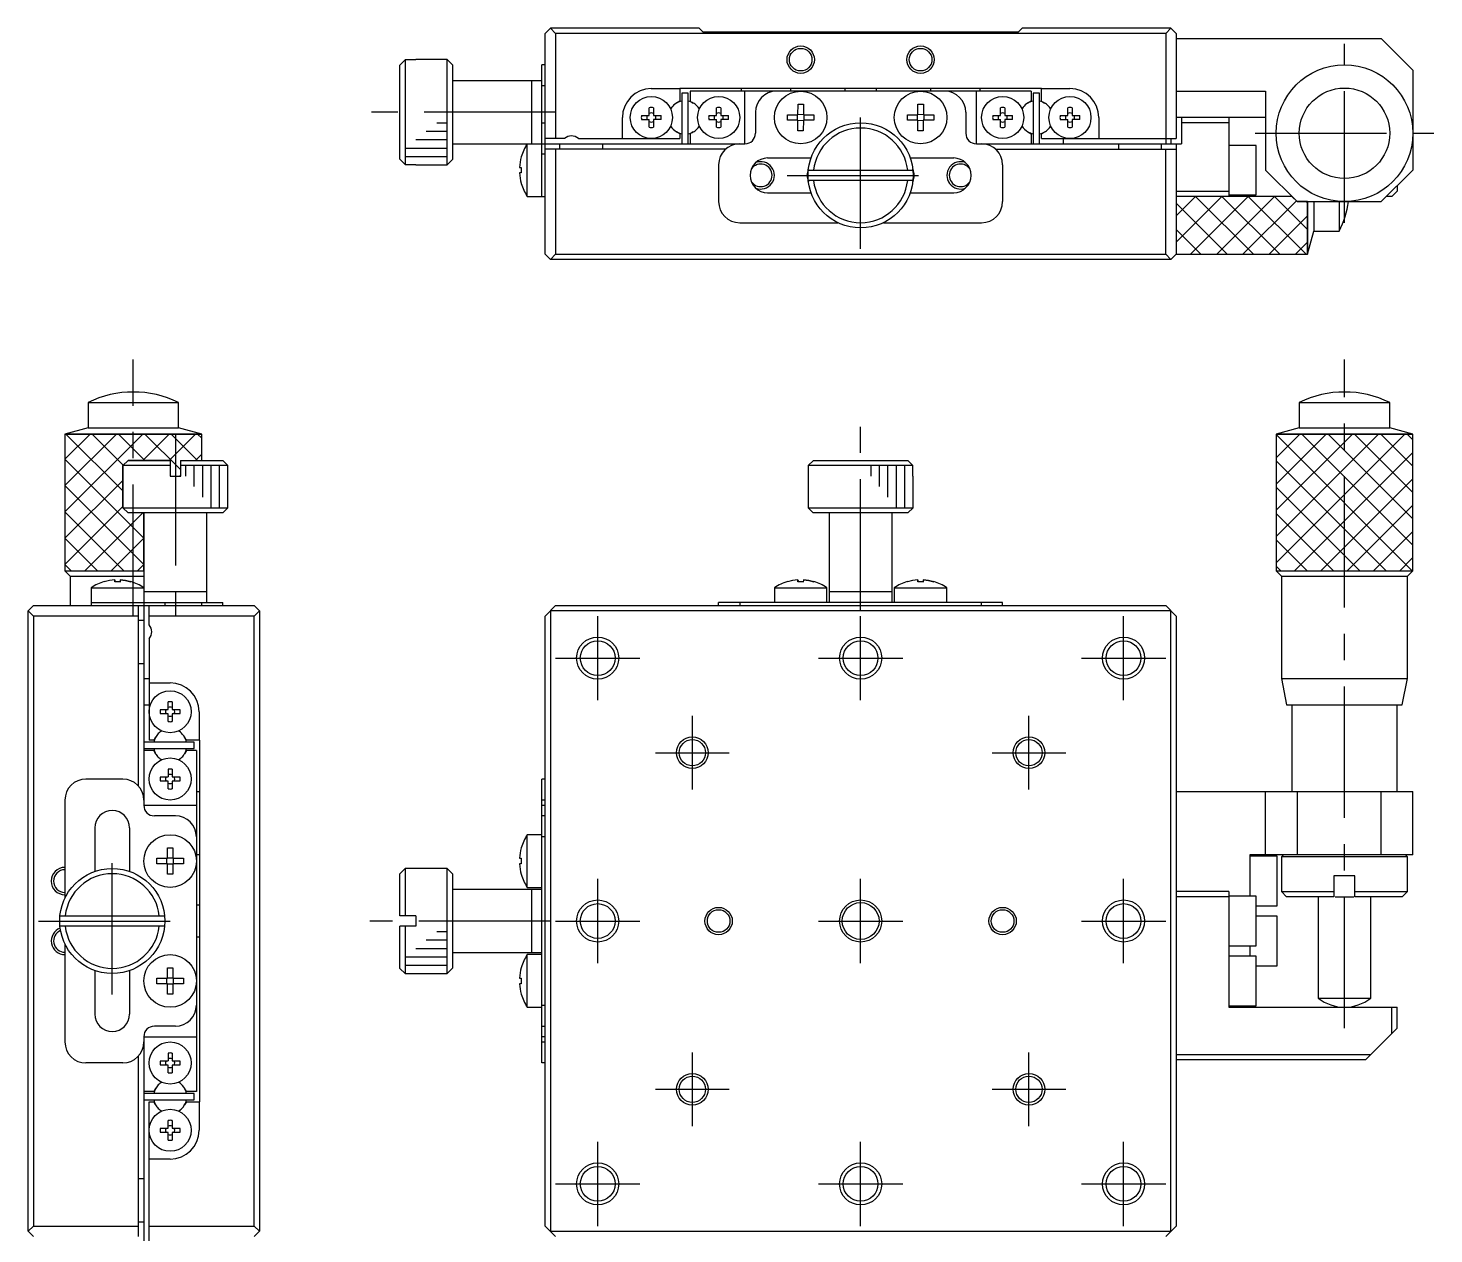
# Model space of a CAD drawing. Extents: x 144 to 468, y -33 to 168.
# Drawn here: x 189 to 322.6, y 53.8 to 168.5 of the extents above; entities that cross this region are included whole.
import ezdxf

# ---------------------------------------------------------------- set-up
doc = ezdxf.new("R2010")
doc.units = 0
doc.header["$LTSCALE"] = 10
doc.linetypes.add('CENTER', pattern=[2, 1.25, -0.25, 0.25, -0.25])
doc.layers.get('0').update_dxf_attribs({"linetype": 'CONTINUOUS'})
doc.layers.add('CENTER', color=1, linetype='CENTER')

msp = doc.modelspace()

# ---------------------------------------------------------------- linework, layer by layer
at = {"color": 7, "linetype": 'CONTINUOUS'}
for p, q in [((238.65, 168.5), (238.15, 168)), ((238.65, 168.5), (239.15, 168)), ((252.8, 168.5), (238.65, 168.5)), ((252.8, 168.5), (253.15, 168.15)), ((283.15, 168.15), (283.5, 168.5)), ((297.65, 168.5), (283.5, 168.5)), ((297.15, 168), (297.65, 168.5)), ((298.15, 168), (297.65, 168.5)), ((238.15, 147), (238.15, 168)), ((297.15, 168), (239.15, 168)), ((239.15, 168), (239.15, 158)), ((253.15, 168.15), (283.15, 168.15)), ((297.150004, 168), (297.150004, 157.5)), ((298.15, 168), (298.15, 158)), ((298.15, 167.5), (317.65, 167.5)), ((317.65, 167.5), (320.65, 164.5)), ((224.35, 164.972136), (224.85, 165.474937)), ((224.35, 156.027864), (224.35, 164.972136)), ((224.85, 165.474937), (224.85, 155.525063)), ((225.85, 165.474937), (224.85, 165.474937)), ((225.85, 165.5), (225.85, 165.474937)), ((228.85, 165.5), (225.85, 165.5)), ((228.85, 155.5), (228.85, 165.5)), ((229.35, 165), (228.85, 165.5)), ((229.35, 165), (229.35, 156)), ((237.85, 152.5), (237.85, 165)), ((238.15, 165), (237.85, 165)), ((320.65, 164.5), (320.65, 155)), ((237.85, 163.5), (229.35, 163.5)), ((236.85, 163.5), (236.85, 157.5)), ((248.25, 162.75), (250.95, 162.75)), ((250.95, 162.8), (285.35, 162.8)), ((250.95, 162.8), (250.95, 161.544412)), ((251.15, 162.3), (251.15, 157.5)), ((251.75, 162.3), (251.15, 162.3)), ((251.75, 157.5), (251.75, 162.3)), ((251.95, 162.5), (251.95, 161.544412)), ((284.35, 162.5), (251.95, 162.5)), ((256.8, 162.8), (256.8, 162.5)), ((257.15, 157.5), (257.15, 162.5)), ((261.5, 162.5), (261.5, 162.8)), ((266.65, 162.8), (266.65, 162.5)), ((269.65, 162.5), (269.65, 162.8)), ((274.8, 162.8), (274.8, 162.5)), ((279.15, 157.5), (279.15, 162.5)), ((279.5, 162.5), (279.5, 162.8)), ((284.35, 162.5), (284.35, 161.544412)), ((284.55, 162.3), (284.55, 157.5)), ((285.15, 162.3), (284.55, 162.3)), ((285.15, 157.5), (285.15, 162.3)), ((285.35, 161.544412), (285.35, 162.8)), ((285.35, 162.75), (288.05, 162.75)), ((298.15, 162.5), (306.65, 162.5)), ((306.65, 162.5), (306.65, 155)), ((248.05, 160.2), (248.05, 160.928709)), ((248.45, 160.928709), (248.45, 160.2)), ((250.95, 161.544412), (250.65625, 161.374815)), ((251.95, 161.544412), (252.24375, 161.374815)), ((254.45, 160.2), (254.45, 160.928709)), ((254.85, 160.928709), (254.85, 160.2)), ((258.15, 160.5), (258.15, 158.5)), ((262.191679, 160.261669), (262.198109, 161.260237)), ((262.198109, 161.260237), (262.718098, 161.256889)), ((262.718098, 161.256889), (262.711669, 160.258321)), ((273.591679, 160.261669), (273.598109, 161.260237)), ((273.598109, 161.260237), (274.118098, 161.256889)), ((274.118098, 161.256889), (274.111669, 160.258321)), ((278.15, 160.5), (278.15, 158.5)), ((281.45, 160.2), (281.45, 160.928709)), ((281.85, 160.928709), (281.85, 160.2)), ((284.35, 161.544412), (284.05625, 161.374815)), ((285.35, 161.544412), (285.64375, 161.374815)), ((287.85, 160.2), (287.85, 160.928709)), ((288.25, 160.928709), (288.25, 160.2)), ((245.5, 158), (245.5, 160)), ((247.321291, 160.2), (248.05, 160.2)), ((247.321291, 159.8), (248.05, 159.8)), ((248.05, 159.071291), (248.05, 159.8)), ((248.45, 160.2), (249.178709, 160.2)), ((248.45, 159.8), (248.45, 159.071291)), ((249.178709, 159.8), (248.45, 159.8)), ((253.721291, 160.2), (254.45, 160.2)), ((253.721291, 159.8), (254.45, 159.8)), ((254.45, 159.071291), (254.45, 159.8)), ((254.85, 160.2), (255.578709, 160.2)), ((254.85, 159.8), (254.85, 159.071291)), ((255.578709, 159.8), (254.85, 159.8)), ((261.189763, 159.748109), (261.193111, 160.268098)), ((262.188331, 159.741679), (261.189763, 159.748123)), ((261.193111, 160.268098), (262.191679, 160.261669)), ((262.146957, 159.741946), (262.150305, 160.261935)), ((262.181902, 158.743111), (262.188331, 159.741679)), ((262.708054, 159.696957), (262.188065, 159.700305)), ((262.191946, 160.303043), (262.711935, 160.299695)), ((262.708321, 159.738331), (262.701891, 158.739763)), ((263.706889, 159.731902), (262.708321, 159.738331)), ((262.711669, 160.258321), (263.710237, 160.251891)), ((262.753043, 160.258054), (262.749695, 159.738065)), ((263.710237, 160.251891), (263.706889, 159.731902)), ((272.589763, 159.748109), (272.593111, 160.268098)), ((273.588331, 159.741679), (272.589763, 159.748123)), ((272.593111, 160.268098), (273.591679, 160.261669)), ((273.546957, 159.741946), (273.550305, 160.261935)), ((273.581902, 158.743111), (273.588331, 159.741679)), ((274.108054, 159.696957), (273.588065, 159.700305)), ((273.591946, 160.303043), (274.111935, 160.299695)), ((274.108321, 159.738331), (274.101891, 158.739763)), ((275.106889, 159.731902), (274.108321, 159.738331)), ((274.111669, 160.258321), (275.110237, 160.251891)), ((274.153043, 160.258054), (274.149695, 159.738065)), ((275.110237, 160.251891), (275.106889, 159.731902)), ((280.721291, 160.2), (281.45, 160.2)), ((280.721291, 159.8), (281.45, 159.8)), ((281.45, 159.071291), (281.45, 159.8)), ((281.85, 160.2), (282.578709, 160.2)), ((281.85, 159.8), (281.85, 159.071291)), ((282.578709, 159.8), (281.85, 159.8)), ((287.121291, 160.2), (287.85, 160.2)), ((287.121291, 159.8), (287.85, 159.8)), ((287.85, 159.071291), (287.85, 159.8)), ((288.25, 160.2), (288.978709, 160.2)), ((288.25, 159.8), (288.25, 159.071291)), ((288.978709, 159.8), (288.25, 159.8)), ((290.8, 160), (290.8, 158)), ((306.65, 159.999999), (298.15, 159.999999)), ((298.65, 160), (298.65, 157.5)), ((303.15, 159.5), (298.65, 159.5)), ((303.15, 160), (303.15, 152.5)), ((239.988562, 158), (238.15, 158)), ((241.311438, 158), (250.95, 158)), ((250.95, 158.455588), (250.65625, 158.625185)), ((250.95, 158.455588), (250.95, 158)), ((252.24375, 158.625185), (251.95, 158.455588)), ((251.95, 158.455588), (251.95, 157.5)), ((262.701891, 158.739763), (262.181902, 158.743111)), ((274.101891, 158.739763), (273.581902, 158.743111)), ((284.05625, 158.625185), (284.35, 158.455588)), ((284.330233, 158.5), (284.273076, 158.5)), ((284.35, 158.455588), (284.35, 157.5)), ((285.35, 158.455588), (285.64375, 158.625185)), ((285.35, 158), (285.35, 158.455588)), ((285.35, 158), (298.15, 158)), ((287.399999, 158), (287.399999, 157.5)), ((297.650006, 158), (297.650006, 157.5)), ((229.35, 157.5), (257.15, 157.5)), ((236.458343, 152.5), (236.458343, 157.5)), ((255.327124, 157), (238.15, 157)), ((239.15, 157), (239.15, 147)), ((239.55, 157), (239.55, 157.5)), ((243.65, 157), (243.65, 157.5)), ((279.15, 157.5), (298.65, 157.5)), ((280.972876, 157), (298.15, 157)), ((292.65, 157.5), (292.65, 157)), ((296.75, 157), (296.75, 157.5)), ((297.15, 147), (297.15, 157)), ((298.15, 157.5), (298.15, 147)), ((305.75, 157.35), (303.15, 157.35)), ((305.75, 152.65), (305.75, 157.35)), ((224.85, 155.525063), (224.35, 156.027864)), ((224.85, 155.525063), (225.85, 155.525063)), ((225.85, 155.525063), (225.85, 155.5)), ((225.85, 155.5), (228.85, 155.5)), ((228.85, 155.5), (229.35, 156)), ((235.715047, 155.26), (235.887419, 155.26)), ((235.880564, 156.261933), (235.887419, 156.25859)), ((235.887419, 155.26), (235.887419, 154.74)), ((254.65, 155.5), (254.65, 152)), ((259.3, 156.15), (263.430095, 156.15)), ((272.869905, 156.15), (277, 156.15)), ((281.65, 155.5), (281.65, 152)), ((235.887419, 154.74), (235.715047, 154.74)), ((235.887419, 153.74141), (235.880564, 153.738067)), ((263.174629, 154.995664), (273.124499, 155.004336)), ((273.125371, 154.004336), (263.175501, 153.995664)), ((306.65, 155), (309.65, 152)), ((317.65, 152), (320.65, 155)), ((236.458343, 152.5), (238.15, 152.5)), ((259.3, 152.85), (263.430095, 152.85)), ((272.869905, 152.85), (277, 152.85)), ((298.15, 153), (303.15, 153)), ((309.15, 152.5), (298.15, 152.5)), ((309.15, 152.5), (298.15, 152.5)), ((298.15, 152.5), (298.15, 147.000001)), ((303.15, 152.65), (305.75, 152.65)), ((309.65, 152), (309.15, 152.5)), ((318.65, 152.5), (318.15, 152.5)), ((318.65, 152.5), (319.15, 153)), ((319.15, 153.5), (319.15, 153)), ((309.65, 152), (317.65, 152)), ((310.650007, 152), (309.65, 152)), ((310.650007, 152), (310.650007, 147.000001)), ((310.650007, 147.000001), (310.650007, 152)), ((311.239495, 152), (311.239495, 149.2)), ((313.650006, 152), (313.650006, 149.2)), ((256.65, 150), (265.970551, 150)), ((270.329449, 150), (279.65, 150)), ((310.650007, 147.000001), (311.239495, 149.2)), ((311.239495, 149.2), (313.650006, 149.2)), ((238.65, 146.5), (238.15, 147)), ((239.15, 147), (238.65, 146.5)), ((297.65, 146.5), (238.65, 146.5)), ((239.15, 147), (297.15, 147)), ((297.65, 146.5), (297.15, 147)), ((298.15, 147), (297.65, 146.5)), ((298.15, 147.000001), (310.650007, 147.000001)), ((298.15, 147.000001), (310.650007, 147.000001)), ((194.7, 132.900003), (203.3, 132.900003)), ((194.7, 132.900003), (194.7, 130.489492)), ((203.3, 130.489492), (203.3, 132.900003)), ((309.85, 132.900003), (309.85, 130.489492)), ((309.85, 132.900003), (318.45, 132.900003)), ((318.45, 130.489492), (318.45, 132.900003)), ((194.7, 130.489492), (192.500001, 129.900004)), ((192.500001, 129.900004), (205.499999, 129.900003)), ((192.500001, 129.900004), (192.500001, 116.900003)), ((192.500001, 129.900004), (192.500001, 116.900003)), ((205.499999, 129.900003), (192.500001, 129.900004)), ((194.7, 130.489492), (203.3, 130.489492)), ((205.499999, 129.900003), (203.3, 130.489492)), ((205.499999, 127.399997), (205.499999, 129.900003)), ((205.499999, 127.399996), (205.499999, 129.900003)), ((309.85, 130.489492), (307.650001, 129.900004)), ((307.650001, 129.900004), (307.650001, 116.900003)), ((307.650001, 129.900004), (320.649999, 129.900004)), ((307.650001, 129.900004), (307.650001, 116.900003)), ((320.649999, 129.900004), (307.650001, 129.900004)), ((309.85, 130.489492), (318.45, 130.489492)), ((320.649999, 129.900004), (318.45, 130.489492)), ((320.649999, 116.900003), (320.649999, 129.900004)), ((320.649999, 116.900003), (320.649999, 129.900004)), ((198.5, 127.399997), (198, 126.899997)), ((198, 126.899997), (198.5, 127.399997)), ((202.503898, 127.399996), (198.5, 127.40051)), ((198.5, 127.399997), (202.503898, 127.399997)), ((202.503898, 127.399997), (202.504336, 126.899996)), ((202.503898, 127.399996), (202.505212, 125.899997)), ((203.496102, 127.399997), (203.494788, 125.899998)), ((203.496102, 127.399997), (207.5, 127.399483)), ((203.505212, 125.899997), (203.503898, 127.399996)), ((203.504336, 125.899996), (203.504336, 127.399996)), ((203.504336, 127.399996), (205.499999, 127.399996)), ((208, 126.899996), (207.5, 127.399996)), ((263.677868, 127.400432), (263.174629, 126.899996)), ((263.67743, 127.399996), (272.62257, 127.399996)), ((272.62257, 127.399997), (273.125371, 126.899997)), ((202.504336, 126.899997), (198, 126.899997)), ((198, 126.899997), (198, 122.899997)), ((198, 122.899997), (198, 126.899997)), ((202.495664, 125.900112), (203.504336, 125.899996)), ((202.504336, 126.899996), (202.504336, 125.899997)), ((202.504336, 125.899997), (203.504336, 125.899996)), ((208, 126.899996), (203.504336, 126.899996)), ((208, 122.899996), (208, 126.899996)), ((263.15, 125.899996), (263.15, 122.899996)), ((263.175501, 125.899996), (263.15, 125.899996)), ((273.125371, 126.899997), (263.175501, 126.899996)), ((263.175501, 126.899996), (263.175501, 125.899996)), ((273.15, 125.899997), (273.124499, 125.899997)), ((273.125371, 125.899997), (273.125371, 126.899997)), ((273.15, 122.899997), (273.15, 125.899997)), ((198, 122.899997), (198.5, 122.399997)), ((198.5, 122.399997), (198, 122.899997)), ((198, 122.899996), (208, 122.899996)), ((207.5, 122.399995), (198.5, 122.399997)), ((200, 122.399997), (198.5, 122.399997)), ((200, 122.399997), (200, 94.599996)), ((200, 116.900003), (200, 122.399997)), ((206, 113.899996), (206, 122.399996)), ((207.5, 122.399996), (208, 122.899996)), ((263.15, 122.899996), (263.65, 122.399996)), ((263.150002, 122.899996), (273.15, 122.899997)), ((272.65, 122.399997), (263.650002, 122.399996)), ((265.15, 122.399996), (265.15, 113.899996)), ((271.15, 113.899997), (271.15, 122.399997)), ((272.65, 122.399997), (273.15, 122.899997)), ((192.500001, 116.900003), (200, 116.900003)), ((192.500001, 116.900003), (193.000004, 116.400001)), ((192.500001, 116.900003), (200, 116.900003)), ((193.000004, 116.400001), (200, 116.400001)), ((193.000004, 116.400001), (193.000004, 113.599996)), ((307.650001, 116.900003), (308.150004, 116.400001)), ((307.650001, 116.900003), (320.649999, 116.900003)), ((307.650001, 116.900003), (320.649999, 116.900003)), ((308.150004, 116.400001), (308.150004, 106.649996)), ((308.150004, 116.400001), (320.149996, 116.400001)), ((320.149996, 116.400001), (320.649999, 116.900003)), ((320.149996, 106.649996), (320.149996, 116.400001)), ((195, 115.291654), (200, 115.291654)), ((195, 115.291654), (195, 113.599997)), ((196.238044, 115.869426), (196.243111, 115.862577)), ((196.239763, 115.862577), (196.238044, 115.869426)), ((196.734171, 115.977009), (196.239763, 115.862577)), ((197.238331, 116.034949), (196.734171, 115.977009)), ((197.231902, 115.862577), (197.235085, 115.977009)), ((197.751891, 115.862577), (197.231902, 115.862577)), ((197.235085, 115.977009), (197.238331, 116.034949)), ((197.238331, 116.034949), (197.238331, 115.862912)), ((197.241679, 116.034949), (197.241679, 115.863084)), ((197.241679, 116.034949), (197.244925, 115.977009)), ((197.244925, 115.977009), (197.248109, 115.862577)), ((197.5, 115.869426), (197.768098, 115.862577)), ((197.755075, 115.977009), (197.751891, 115.862577)), ((197.758321, 116.034949), (197.755075, 115.977009)), ((198.262481, 115.977009), (197.758321, 116.034949)), ((197.761669, 116.034949), (197.761669, 116.034754)), ((197.761669, 116.034949), (198.265829, 115.977009)), ((198.756889, 115.862577), (198.262481, 115.977009)), ((198.265829, 115.977009), (198.760237, 115.862577)), ((198.761956, 115.869426), (198.756889, 115.862577)), ((259.95, 115.291654), (264.95, 115.291654)), ((259.95, 115.291654), (259.95, 113.899996)), ((261.188044, 115.869426), (261.193111, 115.862577)), ((261.189763, 115.862577), (261.188044, 115.869426)), ((261.684171, 115.977009), (261.189763, 115.862577)), ((262.188331, 116.034949), (261.684171, 115.977009)), ((262.181902, 115.862577), (262.185085, 115.977009)), ((262.701891, 115.862577), (262.181902, 115.862577)), ((262.185085, 115.977009), (262.188331, 116.034949)), ((262.188331, 116.034949), (262.188331, 115.862912)), ((262.191679, 116.034949), (262.191679, 115.863084)), ((262.191679, 116.034949), (262.194925, 115.977009)), ((262.194925, 115.977009), (262.198109, 115.862577)), ((262.45, 115.869426), (262.718098, 115.862577)), ((262.705075, 115.977009), (262.701891, 115.862577)), ((262.708321, 116.034949), (262.705075, 115.977009)), ((263.212481, 115.977009), (262.708321, 116.034949)), ((262.711669, 116.034949), (262.711669, 116.034754)), ((262.711669, 116.034949), (263.215829, 115.977009)), ((263.706889, 115.862577), (263.212481, 115.977009)), ((263.215829, 115.977009), (263.710237, 115.862577)), ((263.711956, 115.869426), (263.706889, 115.862577)), ((264.95, 113.899996), (264.95, 115.291654)), ((271.35, 115.291654), (276.35, 115.291654)), ((271.35, 115.291654), (271.35, 113.899996)), ((272.588044, 115.869426), (272.593111, 115.862577)), ((272.589763, 115.862577), (272.588044, 115.869426)), ((273.084171, 115.977009), (272.589763, 115.862577)), ((273.588331, 116.034949), (273.084171, 115.977009)), ((273.581902, 115.862577), (273.585085, 115.977009)), ((274.101891, 115.862577), (273.581902, 115.862577)), ((273.585085, 115.977009), (273.588331, 116.034949)), ((273.588331, 116.034949), (273.588331, 115.862912)), ((273.591679, 116.034949), (273.591679, 115.863084)), ((273.591679, 116.034949), (273.594925, 115.977009)), ((273.594925, 115.977009), (273.598109, 115.862577)), ((273.85, 115.869426), (274.118098, 115.862577)), ((274.105075, 115.977009), (274.101891, 115.862577)), ((274.108321, 116.034949), (274.105075, 115.977009)), ((274.612481, 115.977009), (274.108321, 116.034949)), ((274.111669, 116.034949), (274.111669, 116.034754)), ((274.111669, 116.034949), (274.615829, 115.977009)), ((275.106889, 115.862577), (274.612481, 115.977009)), ((274.615829, 115.977009), (275.110237, 115.862577)), ((275.111956, 115.869426), (275.106889, 115.862577)), ((276.35, 113.899996), (276.35, 115.291654)), ((195, 113.899997), (207.5, 113.899991)), ((206, 114.899995), (200, 114.899997)), ((207.5, 113.599996), (207.5, 113.899996)), ((254.65, 113.599996), (254.65, 113.899996)), ((281.65, 113.899996), (254.65, 113.899996)), ((271.15, 114.899997), (265.15, 114.899996)), ((281.65, 113.599996), (281.65, 113.899996)), ((189, 113.099997), (189.5, 113.599997)), ((189.5, 112.599997), (189, 113.099997)), ((189, 54.099997), (189, 113.099997)), ((189.5, 113.599997), (210.5, 113.599995)), ((199.5, 112.599996), (189.5, 112.599997)), ((189.5, 112.599997), (189.5, 54.599997)), ((199.5, 96.422872), (199.5, 113.599996)), ((200.5, 111.761434), (200.5, 113.599996)), ((210.5, 112.599996), (200.5, 112.599996)), ((210.5, 113.599996), (211, 113.099996)), ((211, 113.099996), (210.5, 112.599996)), ((210.5, 54.599996), (210.5, 112.599996)), ((211, 113.099996), (211, 54.099996)), ((239.15, 113.599996), (238.15, 112.599996)), ((238.15, 54.599996), (238.15, 112.599996)), ((297.65, 113.099996), (238.65, 113.099996)), ((238.65, 113.099996), (238.65, 54.099996)), ((239.15, 113.599996), (297.15, 113.599996)), ((298.15, 112.599996), (297.15, 113.599996)), ((297.65, 54.099996), (297.65, 113.099996)), ((298.15, 112.599996), (298.15, 54.599996)), ((199.5, 112.199996), (200, 112.199996)), ((200.5, 110.438559), (200.5, 100.799996)), ((199.5, 108.099997), (200, 108.099997)), ((200, 106.649996), (200.5, 106.649996)), ((200.5, 106.249996), (202.5, 106.249996)), ((308.150004, 106.649996), (308.650003, 104.149997)), ((308.150004, 106.649996), (320.149996, 106.649996)), ((319.649997, 104.149997), (320.149996, 106.649996)), ((202.3, 103.699996), (202.3, 104.428705)), ((202.7, 104.428705), (202.7, 103.699996)), ((200, 104.149997), (200.5, 104.149997)), ((201.571291, 103.699996), (202.3, 103.699996)), ((202.3, 103.299996), (201.571291, 103.299996)), ((202.3, 102.571288), (202.3, 103.299996)), ((202.7, 103.699996), (203.428709, 103.699996)), ((202.7, 103.299996), (202.7, 102.571288)), ((203.428709, 103.299996), (202.7, 103.299996)), ((205.25, 103.499996), (205.25, 100.799996)), ((308.650003, 104.149997), (319.649997, 104.149997)), ((309.15, 104.149997), (309.15, 95.899997)), ((319.15, 95.899997), (319.15, 104.149997)), ((204.8, 100.599996), (200, 100.599996)), ((200.955588, 100.799996), (200.5, 100.799996)), ((201.125185, 101.093746), (200.955588, 100.799996)), ((204.044412, 100.799996), (203.874815, 101.093746)), ((204, 100.819763), (204, 100.87692)), ((205.3, 100.799996), (204.044412, 100.799996)), ((204.8, 99.999996), (204.8, 100.599996)), ((205.3, 100.799996), (205.3, 66.399996)), ((200, 99.999996), (204.8, 99.999996)), ((200.955588, 99.799996), (200, 99.799996)), ((201.125185, 99.506246), (200.955588, 99.799997)), ((204.044412, 99.799996), (203.874815, 99.506246)), ((204, 99.723073), (204, 99.780232)), ((205, 99.799996), (204.044412, 99.799996)), ((205, 99.799996), (205, 67.399996)), ((202.3, 98.028705), (202.3, 97.299996)), ((202.7, 98.028705), (202.7, 97.299996)), ((198, 97.099996), (194.5, 97.099996)), ((201.571291, 97.299996), (202.3, 97.299996)), ((202.3, 96.899996), (201.571291, 96.899996)), ((202.3, 96.171288), (202.3, 96.899996)), ((202.7, 97.299996), (203.428709, 97.299996)), ((202.7, 96.899996), (202.7, 96.171288)), ((203.428709, 96.899996), (202.7, 96.899996)), ((238.15, 97.099996), (237.85, 97.099996)), ((237.85, 70.099996), (237.85, 97.099996)), ((192.5, 95.099996), (192.5, 85.779446)), ((205, 95.899997), (205.3, 95.899997)), ((298.15, 95.899997), (320.65, 95.899997)), ((306.65, 89.899997), (306.65, 95.899997)), ((309.65, 95.899997), (309.65, 89.899997)), ((317.65, 89.899997), (317.65, 95.899997)), ((320.65, 89.899997), (320.65, 95.899997)), ((200, 94.599996), (205, 94.599996)), ((203, 93.599996), (201, 93.599996)), ((238.15, 93.599996), (237.85, 93.599996)), ((195.35, 92.449996), (195.35, 88.319901)), ((198.65, 92.449996), (198.65, 88.319901)), ((236.458343, 86.799996), (236.458343, 91.799996)), ((237.85, 91.799996), (236.458343, 91.799996)), ((201.24141, 89.039996), (201.24141, 89.559996)), ((201.24141, 89.559996), (202.24, 89.559996)), ((202.198625, 89.039996), (202.198625, 89.559996)), ((202.24, 90.558586), (202.76, 90.558586)), ((202.24, 89.559996), (202.24, 90.558586)), ((202.24, 89.601371), (202.76, 89.601371)), ((202.76, 90.558586), (202.76, 89.559996)), ((202.76, 89.559996), (203.75859, 89.559996)), ((202.801375, 89.559996), (202.801375, 89.039996)), ((203.75859, 89.559996), (203.75859, 89.039996)), ((205.3, 89.899997), (205, 89.899997)), ((235.715047, 89.559996), (235.887419, 89.559996)), ((235.880564, 90.561929), (235.887419, 90.558586)), ((235.887419, 89.559996), (235.887419, 89.039996)), ((305.15, 89.899997), (305.15, 85.949996)), ((320.65, 89.899997), (305.15, 89.899997)), ((307.75, 89.749997), (305.15, 89.749997)), ((307.75, 85.049997), (307.75, 89.749997)), ((308.35, 89.899997), (308.15, 89.699997)), ((320.15, 89.699997), (308.15, 89.699997)), ((308.15, 89.699997), (308.15, 86.399997)), ((320.15, 89.699997), (319.95, 89.899997)), ((320.15, 86.399997), (320.15, 89.699997)), ((202.24, 89.039996), (201.24141, 89.039996)), ((202.24, 88.041407), (202.24, 89.039996)), ((202.76, 88.998622), (202.24, 88.998622)), ((203.75859, 89.039996), (202.76, 89.039996)), ((202.76, 89.039996), (202.76, 88.041407)), ((224.85, 88.599996), (224.35, 88.099996)), ((228.85, 88.599997), (224.85, 88.599996)), ((224.85, 88.599996), (224.85, 84.099996)), ((228.85, 78.599997), (228.85, 88.599997)), ((229.35, 88.099997), (228.85, 88.599997)), ((235.887419, 89.039996), (235.715047, 89.039996)), ((202.76, 88.041407), (202.24, 88.041407)), ((224.35, 84.099996), (224.35, 88.099996)), ((229.35, 88.099997), (229.35, 79.099997)), ((235.887419, 88.041407), (235.880564, 88.038064)), ((315.15, 87.899997), (313.15, 87.899997)), ((313.15, 87.899996), (313.15, 85.899996)), ((315.15, 85.899997), (315.15, 87.899996)), ((237.85, 86.599996), (229.35, 86.599996)), ((236.458343, 86.799996), (237.85, 86.799996)), ((236.85, 86.599997), (236.85, 80.599996)), ((303.15, 86.399997), (298.15, 86.399997)), ((303.15, 85.899997), (298.15, 85.899996)), ((303.15, 86.399997), (303.15, 75.399997)), ((305.75, 85.949996), (303.15, 85.949997)), ((305.75, 81.249996), (305.75, 85.949996)), ((308.15, 86.399997), (313.15, 86.399997)), ((308.15, 86.399997), (308.65, 85.899997)), ((313.15, 85.899997), (308.65, 85.899997)), ((311.650004, 85.899997), (311.650004, 76.277506)), ((313.249733, 85.899997), (315.050266, 85.899997)), ((315.15, 86.399997), (320.15, 86.399997)), ((319.65, 85.899997), (315.15, 85.899997)), ((316.649996, 76.277506), (316.649996, 85.899997)), ((319.65, 85.899997), (320.15, 86.399997)), ((205.3, 85.099996), (205, 85.099996)), ((305.75, 85.049997), (307.75, 85.049997)), ((192.025063, 84.099996), (201.974937, 84.099996)), ((201.974937, 83.099996), (192.025063, 83.099996)), ((225.85, 84.099996), (224.35, 84.099996)), ((224.35, 79.099996), (224.35, 83.099996)), ((225.85, 83.099996), (224.35, 83.099996)), ((224.85, 83.099996), (224.85, 78.599996)), ((225.85, 84.099996), (225.85, 83.099996)), ((307.75, 84.049997), (305.75, 84.049997)), ((307.75, 79.349997), (307.75, 84.049997)), ((205, 82.099996), (205.3, 82.099996)), ((192.5, 81.420547), (192.5, 72.099996)), ((229.35, 80.599996), (237.85, 80.599996)), ((236.458343, 75.399996), (236.458343, 80.399996)), ((237.85, 80.399996), (236.458343, 80.399996)), ((303.15, 81.249997), (305.75, 81.249996)), ((305.75, 80.249996), (303.15, 80.249997)), ((305.15, 81.249996), (305.15, 80.249996)), ((305.75, 75.549996), (305.75, 80.249996)), ((195.35, 78.880092), (195.35, 74.749996)), ((198.65, 78.880092), (198.65, 74.749996)), ((202.24, 79.158586), (202.76, 79.158586)), ((202.24, 78.159996), (202.24, 79.158586)), ((202.76, 79.158586), (202.76, 78.159996)), ((224.35, 79.099996), (224.85, 78.599996)), ((228.85, 78.599997), (229.35, 79.099997)), ((235.880564, 79.161929), (235.887419, 79.158586)), ((305.75, 79.349997), (307.75, 79.349997)), ((201.24141, 77.639996), (201.24141, 78.159996)), ((201.24141, 78.159996), (202.24, 78.159996)), ((202.24, 77.639996), (201.24141, 77.639996)), ((202.198625, 77.639996), (202.198625, 78.159996)), ((202.24, 78.201371), (202.76, 78.201371)), ((202.24, 76.641407), (202.24, 77.639996)), ((202.76, 77.598622), (202.24, 77.598622)), ((202.76, 78.159996), (203.75859, 78.159996)), ((203.75859, 77.639996), (202.76, 77.639996)), ((202.76, 77.639996), (202.76, 76.641407)), ((202.801375, 78.159996), (202.801375, 77.639996)), ((203.75859, 78.159996), (203.75859, 77.639996)), ((224.85, 78.599996), (228.85, 78.599997)), ((235.715047, 78.159996), (235.887419, 78.159996)), ((235.887419, 77.639996), (235.715047, 77.639996)), ((235.887419, 78.159996), (235.887419, 77.639996)), ((202.76, 76.641407), (202.24, 76.641407)), ((235.887419, 76.641407), (235.880564, 76.638064)), ((311.650004, 76.277506), (316.649996, 76.277506)), ((236.458343, 75.399996), (237.85, 75.399996)), ((303.15, 75.549997), (305.75, 75.549996)), ((303.15, 75.399997), (319.15, 75.399997)), ((318.65, 72.899997), (318.65, 75.399997)), ((319.15, 73.399997), (319.15, 75.399997)), ((203, 73.599996), (201, 73.599996)), ((237.85, 73.599996), (238.15, 73.599996)), ((200, 72.599996), (205, 72.599996)), ((200, 72.599996), (200, 45.099996)), ((319.15, 73.399997), (316.15, 70.399997)), ((202.3, 71.028705), (202.3, 70.299996)), ((202.7, 71.028705), (202.7, 70.299996)), ((298.15, 70.899996), (316.65, 70.899997)), ((198, 70.099996), (194.5, 70.099996)), ((199.5, 53.599996), (199.5, 70.777121)), ((201.571291, 70.299996), (202.3, 70.299996)), ((202.3, 69.899996), (201.571291, 69.899996)), ((202.3, 69.171288), (202.3, 69.899996)), ((202.7, 70.299996), (203.428709, 70.299996)), ((202.7, 69.899996), (202.7, 69.171288)), ((203.428709, 69.899996), (202.7, 69.899996)), ((238.15, 70.099996), (237.85, 70.099996)), ((316.15, 70.399997), (298.15, 70.399997)), ((200.955588, 67.399996), (200, 67.399996)), ((204.8, 67.199996), (200, 67.199996)), ((201.125185, 67.693747), (200.955588, 67.399996)), ((204.044412, 67.399996), (203.874815, 67.693746)), ((205, 67.399996), (204.044412, 67.399996)), ((204.8, 66.599996), (204.8, 67.199996)), ((200, 66.599996), (204.8, 66.599996)), ((200.5, 66.399996), (200.955588, 66.399996)), ((200.5, 33.099996), (200.5, 66.399996)), ((201.125185, 66.106246), (200.955588, 66.399996)), ((204.044412, 66.399996), (203.874815, 66.106246)), ((204.044412, 66.399996), (205.3, 66.399996)), ((205.25, 66.399996), (205.25, 63.699996)), ((202.3, 63.899996), (202.3, 64.628705)), ((202.7, 64.628705), (202.7, 63.899996)), ((201.571291, 63.899996), (202.3, 63.899996)), ((202.3, 63.499996), (201.571291, 63.499996)), ((202.3, 62.771288), (202.3, 63.499996)), ((202.7, 63.899996), (203.428709, 63.899996)), ((202.7, 63.499996), (202.7, 62.771288)), ((203.428709, 63.499996), (202.7, 63.499996)), ((202.5, 60.949996), (200.5, 60.949996)), ((200, 59.099997), (199.5, 59.099997)), ((199.5, 54.999996), (200, 54.999996)), ((189, 54.099997), (189.5, 54.599997)), ((189.5, 53.599997), (189, 54.099997)), ((189.5, 54.599997), (199.5, 54.599996)), ((200.5, 54.599996), (210.5, 54.599996)), ((210.5, 54.599996), (211, 54.099996)), ((211, 54.099996), (210.5, 53.599996)), ((238.15, 54.599996), (239.15, 53.599996)), ((238.65, 54.099996), (297.65, 54.099996)), ((297.15, 53.599996), (298.15, 54.599996))]:
    msp.add_line(p, q, dxfattribs=at)
at = {"color": 3, "linetype": 'CONTINUOUS'}
for p, q in [((238.15, 163), (237.85, 163)), ((227.85, 159.5), (228.85, 159.5)), ((237.85, 159.5), (238.15, 159.5)), ((225.85, 157.9), (228.85, 157.9)), ((226.85, 158.7), (228.85, 158.7)), ((224.85, 157.1), (228.85, 157.1)), ((238.15, 156.5), (237.85, 156.5)), ((224.85, 156.3), (228.85, 156.3)), ((298.15, 150.65), (300, 152.5)), ((298.15, 148.15), (302.5, 152.5)), ((299.500001, 147.000001), (305, 152.5)), ((300, 152.5), (305.499999, 147.000001)), ((302.000001, 147.000001), (307.5, 152.5)), ((302.5, 152.5), (307.999999, 147.000001)), ((305, 152.5), (310.499999, 147.000001)), ((307.5, 152.5), (310.650007, 149.349993)), ((298.15, 151.85), (302.999999, 147.000001)), ((304.500001, 147.000001), (309.575, 152.075)), ((310.5, 152), (310.650007, 151.849993)), ((307.000001, 147.000001), (310.650007, 150.650007)), ((298.15, 149.35), (300.499999, 147.000001)), ((309.500001, 147.000001), (310.650007, 148.150007)), ((192.500001, 127.500001), (194.900004, 129.900004)), ((192.500001, 125.000001), (197.400004, 129.900004)), ((192.500001, 122.500001), (199.900003, 129.900003)), ((192.599996, 129.900004), (198, 124.5)), ((195.099996, 129.900004), (198.050002, 126.949998)), ((197.599996, 129.900004), (200.100003, 127.399997)), ((199.899997, 127.399997), (202.400003, 129.900003)), ((200.099997, 129.900003), (203.504336, 126.495664)), ((202.399997, 127.399997), (204.900003, 129.900003)), ((202.599997, 129.900003), (205.100004, 127.399996)), ((205.099997, 129.900003), (205.499999, 129.500001)), ((307.650001, 127.650001), (309.900004, 129.900004)), ((307.650001, 125.150001), (312.400004, 129.900004)), ((307.650001, 122.650001), (314.900004, 129.900004)), ((307.650001, 120.150001), (317.400004, 129.900004)), ((307.650001, 117.650001), (319.900004, 129.900004)), ((307.650001, 129.849999), (320.599997, 116.900003)), ((310.099996, 129.900004), (320.649999, 119.350001)), ((312.599996, 129.900004), (320.649999, 121.850001)), ((315.099996, 129.900004), (320.649999, 124.350001)), ((317.599996, 129.900004), (320.649999, 126.850001)), ((320.099996, 129.900004), (320.649999, 129.350001)), ((192.500001, 127.499999), (200, 120)), ((204.899996, 127.399996), (205.499999, 127.999999)), ((307.650001, 127.349999), (318.099997, 116.900003)), ((309.400003, 116.900003), (320.649999, 128.149999)), ((203.399996, 125.899996), (203.504336, 126.004336)), ((204, 125.899996), (204, 126.899996)), ((204.8, 124.899996), (204.8, 126.899996)), ((205.6, 123.899996), (205.6, 126.899996)), ((206.4, 122.899996), (206.4, 126.899996)), ((207.2, 122.899996), (207.2, 126.899996)), ((269.15, 125.899997), (269.15, 126.899997)), ((269.95, 124.899997), (269.95, 126.899997)), ((270.75, 123.899997), (270.75, 126.899997)), ((271.55, 122.899997), (271.55, 126.899997)), ((272.35, 122.899997), (272.35, 126.899997)), ((311.900003, 116.900003), (320.649999, 125.649999)), ((192.500001, 120.000001), (198, 125.5)), ((192.500001, 124.999999), (200, 117.5)), ((307.650001, 124.849999), (315.599997, 116.900003)), ((192.500001, 117.500001), (198, 123)), ((314.400003, 116.900003), (320.649999, 123.149999)), ((192.500001, 122.499999), (198.099997, 116.900003)), ((194.400003, 116.900003), (199.899997, 122.399997)), ((307.650001, 122.349999), (313.099997, 116.900003)), ((316.900003, 116.900003), (320.649999, 120.649999)), ((192.500001, 119.999999), (195.599997, 116.900003)), ((196.900003, 116.900003), (200, 120)), ((307.650001, 119.849999), (310.599997, 116.900003)), ((319.400003, 116.900003), (320.649999, 118.149999)), ((192.500001, 117.499999), (193.099997, 116.900003)), ((199.400003, 116.900003), (200, 117.5)), ((307.650001, 117.349999), (308.099997, 116.900003)), ((199, 113.599996), (199, 113.899997)), ((202, 113.899996), (202, 113.599996)), ((205.5, 113.599996), (205.5, 113.899996)), ((256.65, 113.899996), (256.65, 113.599996)), ((279.65, 113.599996), (279.65, 113.899996)), ((238.15, 95.099996), (237.85, 95.099996)), ((237.85, 94.599996), (238.15, 94.599996)), ((238.15, 91.599996), (237.85, 91.599996)), ((226.85, 81.799996), (228.85, 81.799997)), ((227.85, 82.599996), (228.85, 82.599997)), ((224.85, 80.199996), (228.85, 80.199997)), ((225.85, 80.999996), (228.85, 80.999997)), ((224.85, 79.399996), (228.85, 79.399997)), ((237.85, 75.599996), (238.15, 75.599996)), ((238.15, 72.599996), (237.85, 72.599996)), ((237.85, 72.099996), (238.15, 72.099996))]:
    msp.add_line(p, q, dxfattribs=at)
for centre, radius in [((262.45, 165.5), 1.3), ((273.85, 165.5), 1.3), ((243.15, 108.599996), 2), ((268.15, 108.599996), 2), ((293.15, 108.599996), 2), ((252.15, 99.599996), 1.5), ((284.15, 99.599996), 1.5), ((243.15, 83.599996), 2), ((293.15, 83.599996), 2), ((254.65, 83.599996), 1.3), ((281.65, 83.599996), 1.3), ((252.15, 67.599996), 1.5), ((284.15, 67.599996), 1.5), ((243.15, 58.599996), 2), ((268.15, 58.599996), 2), ((293.15, 58.599996), 2)]:
    msp.add_circle(centre, radius, dxfattribs=at)
at = {"color": 7, "linetype": 'CONTINUOUS'}
for centre, radius in [((262.45, 165.5), 1.075), ((273.85, 165.5), 1.075), ((314.15, 158.5), 6.499999), ((248.25, 160), 2), ((254.65, 160), 2), ((262.45, 160), 2.5), ((273.85, 160), 2.5), ((281.65, 160), 2), ((288.05, 160), 2), ((314.15, 158.5), 4.3), ((268.15, 154.5), 5), ((243.15, 108.599996), 1.65), ((268.15, 108.599996), 1.65), ((293.15, 108.599996), 1.65), ((202.5, 103.499996), 2), ((252.15, 99.599996), 1.25), ((284.15, 99.599996), 1.25), ((202.5, 97.099996), 2), ((202.5, 89.299996), 2.5), ((197, 83.599996), 5), ((268.15, 83.599996), 2), ((243.15, 83.599996), 1.65), ((254.65, 83.599996), 1.075), ((268.15, 83.599996), 1.75), ((281.65, 83.599996), 1.075), ((293.15, 83.599996), 1.65), ((202.5, 77.899996), 2.5), ((202.5, 70.099996), 2), ((252.15, 67.599996), 1.25), ((284.15, 67.599996), 1.25), ((202.5, 63.699996), 2), ((243.15, 58.599996), 1.65), ((268.15, 58.599996), 1.65), ((293.15, 58.599996), 1.65)]:
    msp.add_circle(centre, radius, dxfattribs=at)
for centre, radius, start, end in [((248.25, 160), 2.75, 90, 180), ((260.15, 160.5), 2, 90, 180), ((276.15, 160.5), 2, 0, 90), ((288.05, 160), 2.75, 0, 90), ((248.25, 160), 0.95, 77.846803, 102.153197), ((248.25, 160), 0.435085, 62.633517, 117.366483), ((251.564905, 159.885095), 1.75, 135, 148.118467), ((251.449999, 160), 1.5875, 100.893016, 149.566737), ((251.449999, 160), 1.5875, 59.999969, 79.10691), ((251.45, 160), 1.5875, 45, 60), ((251.449999, 160), 1.5875, 30.433182, 45.000249), ((251.335095, 159.885095), 1.75, 31.881533, 45), ((254.65, 160), 0.95, 77.846803, 102.153197), ((254.65, 160), 0.435085, 62.633517, 117.366483), ((281.65, 160), 0.95, 77.846803, 102.153197), ((281.65, 160), 0.435085, 62.633517, 117.366483), ((284.964905, 159.885095), 1.75, 135, 148.118467), ((284.849999, 160), 1.5875, 100.893016, 149.566737), ((284.849999, 160), 1.5875, 59.999969, 79.10691), ((284.85, 160), 1.5875, 45, 60), ((284.849999, 160), 1.5875, 30.433182, 45.000249), ((284.735095, 159.885095), 1.75, 31.881533, 45), ((288.05, 160), 0.95, 77.846803, 102.153197), ((288.05, 160), 0.435085, 62.633517, 117.366483), ((248.25, 160), 0.95, 167.846803, 192.153197), ((248.25, 160), 0.435085, 152.633517, 207.366483), ((248.25, 160), 0.435085, 242.633517, 297.366483), ((248.25, 160), 0.95, 257.846803, 282.153197), ((248.25, 160), 0.435085, 332.633517, 27.366483), ((248.25, 160), 0.95, 347.846803, 12.153197), ((251.564905, 160.114905), 1.75, 211.881533, 225), ((251.449999, 160), 1.5875, 210.433263, 224.999751), ((251.449999, 160), 1.5875, 315.000026, 329.566818), ((251.335095, 160.114905), 1.75, 315, 328.118467), ((254.65, 160), 0.95, 167.846803, 192.153197), ((254.65, 160), 0.435085, 152.633517, 207.366483), ((254.65, 160), 0.435085, 242.633517, 297.366483), ((254.65, 160), 0.95, 257.846803, 282.153197), ((254.65, 160), 0.435085, 332.633517, 27.366483), ((254.65, 160), 0.95, 347.846803, 12.153197), ((281.65, 160), 0.95, 167.846803, 192.153197), ((281.65, 160), 0.435085, 152.633517, 207.366483), ((281.65, 160), 0.435085, 242.633517, 297.366483), ((281.65, 160), 0.95, 257.846803, 282.153197), ((281.65, 160), 0.435085, 332.633517, 27.366483), ((281.65, 160), 0.95, 347.846803, 12.153197), ((284.964905, 160.114905), 1.75, 211.881533, 225), ((284.849999, 160), 1.5875, 210.433263, 224.999751), ((284.849999, 160), 1.5875, 315.000026, 329.566818), ((284.735095, 160.114905), 1.75, 315, 328.118467), ((288.05, 160), 0.95, 167.846803, 192.153197), ((288.05, 160), 0.435085, 152.633517, 207.366483), ((288.05, 160), 0.435085, 242.633517, 297.366483), ((288.05, 160), 0.95, 257.846803, 282.153197), ((288.05, 160), 0.435085, 332.633517, 27.366483), ((288.05, 160), 0.95, 347.846803, 12.153197), ((240.65, 157.25), 1, 48.590378, 131.409622), ((251.449999, 160), 1.5875, 225.000026, 259.106984), ((251.449999, 160), 1.5875, 280.89309, 300), ((251.45, 160), 1.5875, 300, 315), ((257.15, 158.5), 1, 270, 0), ((268.15, 154.5), 4.5, 6.429311, 173.67057), ((279.15, 158.5), 1, 180, 270), ((284.849999, 160), 1.5875, 225.000026, 259.106984), ((284.849999, 160), 1.5875, 280.89309, 300), ((284.85, 160), 1.5875, 300, 315), ((240.2, 155), 4.5, 146.251011, 163.714157), ((256.65, 155.5), 2, 90, 180), ((279.65, 155.5), 2, 0, 90), ((240.2, 155), 4.492483, 163.73057, 176.682184), ((259.3, 154.5), 1.65, 90, 270), ((258.65, 154.5), 1.075, 215.387235, 144.972134), ((277.65, 154.5), 1.075, 35.027866, 324.612765), ((277, 154.5), 1.65, 270, 90), ((240.2, 155), 4.492483, 183.317816, 196.26943), ((240.2, 155), 4.5, 196.285843, 213.748989), ((268.15, 154.5), 4.5, 186.429311, 353.67057), ((256.65, 152), 2, 180, 270), ((279.65, 152), 2, 270, 0), ((304.905006, 153.5), 9.745001, 333.816209, 351.213675), ((199, 124.155002), 9.745001, 63.816209, 116.183791), ((314.149998, 124.155002), 9.745001, 63.816202, 116.183785), ((197.5, 111.549996), 4.5, 106.286146, 123.748989), ((197.5, 111.549996), 4.5, 56.251011, 73.713854), ((262.45, 111.549996), 4.5, 106.286146, 123.748989), ((262.45, 111.549996), 4.5, 56.251011, 73.713854), ((273.85, 111.549996), 4.5, 106.286146, 123.748989), ((273.85, 111.549996), 4.5, 56.251011, 73.713854), ((199.75, 111.099996), 1, 318.590378, 41.409622), ((202.5, 103.499996), 2.75, 0, 90), ((202.5, 103.499996), 0.95, 77.846803, 102.153197), ((202.5, 103.499996), 0.95, 167.846803, 192.153197), ((202.5, 103.499996), 0.435085, 152.633517, 207.366483), ((202.5, 103.499996), 0.435085, 62.633517, 117.366483), ((202.5, 103.499996), 0.435085, 242.633517, 297.366483), ((202.5, 103.499996), 0.435085, 332.633517, 27.366483), ((202.5, 103.499996), 0.95, 347.846803, 12.153197), ((202.614905, 100.185092), 1.75, 121.881533, 135), ((202.5, 100.299997), 1.5875, 120.433263, 134.999751), ((202.5, 103.499996), 0.95, 257.846803, 282.153197), ((202.5, 100.299997), 1.5875, 10.893016, 59.566737), ((202.385095, 100.185092), 1.75, 45, 58.118467), ((202.5, 100.299997), 1.5875, 135.000026, 169.106984), ((202.5, 100.299997), 1.5875, 190.89309, 210), ((202.5, 100.299996), 1.5875, 210, 225), ((202.614905, 100.414901), 1.75, 225, 238.118467), ((202.5, 100.299997), 1.5875, 225.000026, 239.566818), ((202.5, 100.299997), 1.5875, 300.433182, 315.000249), ((202.385095, 100.414901), 1.75, 301.881533, 315), ((202.5, 100.299996), 1.5875, 315, 330), ((202.5, 100.299997), 1.5875, 329.999969, 349.10691), ((202.5, 97.099996), 0.95, 77.846803, 102.153197), ((194.5, 95.099996), 2, 90, 180), ((198, 95.099996), 2, 0, 90), ((202.5, 97.099996), 0.95, 167.846803, 192.153197), ((202.5, 97.099996), 0.435085, 152.633517, 207.366483), ((202.5, 97.099996), 0.435085, 62.633517, 117.366483), ((202.5, 97.099996), 0.435085, 242.633517, 297.366483), ((202.5, 97.099996), 0.435085, 332.633517, 27.366483), ((202.5, 97.099996), 0.95, 347.846803, 12.153197), ((202.5, 97.099996), 0.95, 257.846803, 282.153197), ((197, 92.449996), 1.65, 0, 180), ((201, 94.599996), 1, 180, 270), ((203, 91.599996), 2, 0, 90), ((240.2, 89.299996), 4.5, 146.251011, 163.714157), ((240.2, 89.299996), 4.492483, 163.73057, 176.682184), ((192.5, 87.399996), 1.075, 90, 270), ((240.2, 89.299996), 4.492483, 183.317816, 196.26943), ((197, 83.599996), 4.5, 6.37937, 173.62063), ((240.2, 89.299996), 4.5, 196.285843, 213.748989), ((197, 83.599996), 4.5, 186.37937, 353.62063), ((192.5, 81.699996), 1.075, 112.805307, 270), ((240.2, 77.899996), 4.5, 146.251011, 163.714157), ((240.2, 77.899996), 4.492483, 163.73057, 176.682184), ((240.2, 77.899996), 4.492483, 183.317816, 196.26943), ((240.2, 77.899996), 4.5, 196.285843, 213.748989), ((314.15, 79.400008), 4, 231.317886, 308.682114), ((203, 75.599996), 2, 270, 0), ((197, 74.749996), 1.65, 180, 0), ((201, 72.599996), 1, 90, 180), ((194.5, 72.099996), 2, 180, 270), ((198, 72.099996), 2, 270, 0), ((202.5, 70.099996), 0.95, 77.846803, 102.153197), ((202.5, 70.099996), 0.95, 167.846803, 192.153197), ((202.5, 70.099996), 0.435085, 152.633517, 207.366483), ((202.5, 70.099996), 0.435085, 62.633517, 117.366483), ((202.5, 70.099996), 0.435085, 242.633517, 297.366483), ((202.5, 70.099996), 0.435085, 332.633517, 27.366483), ((202.5, 70.099996), 0.95, 347.846803, 12.153197), ((202.614905, 66.785092), 1.75, 121.881532, 135), ((202.5, 66.899997), 1.5875, 120.433263, 134.999751), ((202.5, 70.099996), 0.95, 257.846803, 282.153197), ((202.5, 66.899997), 1.5875, 10.893016, 59.566737), ((202.385095, 66.785092), 1.75, 45, 58.118467), ((202.5, 66.899997), 1.5875, 135.000026, 169.106984), ((202.5, 66.899997), 1.5875, 190.89309, 210), ((202.5, 66.899996), 1.5875, 210, 225), ((202.614905, 67.014901), 1.75, 225, 238.118467), ((202.5, 66.899997), 1.5875, 225.000026, 239.566818), ((202.5, 66.899997), 1.5875, 300.433182, 315.000249), ((202.385095, 67.014901), 1.75, 301.881533, 315), ((202.5, 66.899996), 1.5875, 315, 330), ((202.5, 66.899997), 1.5875, 329.999969, 349.10691), ((202.5, 63.699996), 0.95, 77.846803, 102.153197), ((202.5, 63.699996), 0.95, 167.846803, 192.153197), ((202.5, 63.699996), 0.435085, 152.633517, 207.366483), ((202.5, 63.699996), 0.435085, 62.633517, 117.366483), ((202.5, 63.699996), 0.435085, 242.633517, 297.366483), ((202.5, 63.699996), 2.75, 270, 0), ((202.5, 63.699996), 0.435085, 332.633517, 27.366483), ((202.5, 63.699996), 0.95, 347.846803, 12.153197), ((202.5, 63.699996), 0.95, 257.846803, 282.153197)]:
    msp.add_arc(centre, radius, start, end, dxfattribs=at)
at = {"color": 9, "linetype": 'CONTINUOUS'}
for centre, start, end in [((258.65, 154.5), 248.84165, 111.15835), ((264.35, 154.5), 154.016746, 206.133098), ((271.95, 154.5), 333.8669, 26.1331), ((277.65, 154.5), 68.84165, 291.15835)]:
    msp.add_arc(centre, 1.3, start, end, dxfattribs=at)
at = {"color": 3, "linetype": 'CONTINUOUS'}
for centre, start in [((192.5, 87.399996), 90), ((192.5, 81.699996), 110.40849)]:
    msp.add_arc(centre, 1.3, start, 270, dxfattribs=at)
at = {"layer": 'CENTER', "color": 1, "linetype": 'CENTER'}
for p, q in [((314.15, 150.000001), (314.15, 166.999999)), ((239.15, 160.5), (221.5, 160.5)), ((268.15, 147.5), (268.15, 161.5)), ((305.650001, 158.5), (322.649999, 158.5)), ((261.15, 154.5), (275.15, 154.5)), ((199, 112.599996), (199, 137)), ((314.15, 73.399996), (314.15, 137)), ((268.15, 113.099996), (268.15, 132.5)), ((203, 129.900004), (203, 112.599996)), ((243.15, 104.599996), (243.15, 112.599996)), ((268.15, 104.599996), (268.15, 112.599996)), ((293.15, 104.599996), (293.15, 112.599996)), ((239.15, 108.599996), (247.15, 108.599996)), ((264.15, 108.599996), (272.15, 108.599996)), ((289.15, 108.599996), (297.15, 108.599996)), ((252.15, 96.099996), (252.15, 103.099996)), ((284.15, 96.099996), (284.15, 103.099996)), ((248.65, 99.599996), (255.65, 99.599996)), ((280.65, 99.599996), (287.65, 99.599996)), ((197, 76.599996), (197, 90.599996)), ((243.15, 79.599996), (243.15, 87.599996)), ((268.15, 79.599996), (268.15, 87.599996)), ((293.15, 79.599996), (293.15, 87.599996)), ((190, 83.599996), (204, 83.599996)), ((238.65, 83.599997), (221.5, 83.599996)), ((239.15, 83.599996), (247.15, 83.599996)), ((264.15, 83.599996), (272.15, 83.599996)), ((289.15, 83.599996), (297.15, 83.599996)), ((252.15, 64.099996), (252.15, 71.099996)), ((284.15, 64.099996), (284.15, 71.099996)), ((248.65, 67.599996), (255.65, 67.599996)), ((280.65, 67.599996), (287.65, 67.599996)), ((243.15, 54.599996), (243.15, 62.599996)), ((268.15, 54.599996), (268.15, 62.599996)), ((293.15, 54.599996), (293.15, 62.599996)), ((239.15, 58.599996), (247.15, 58.599996)), ((264.15, 58.599996), (272.15, 58.599996)), ((289.15, 58.599996), (297.15, 58.599996))]:
    msp.add_line(p, q, dxfattribs=at)

doc.saveas('drawing.dxf')
